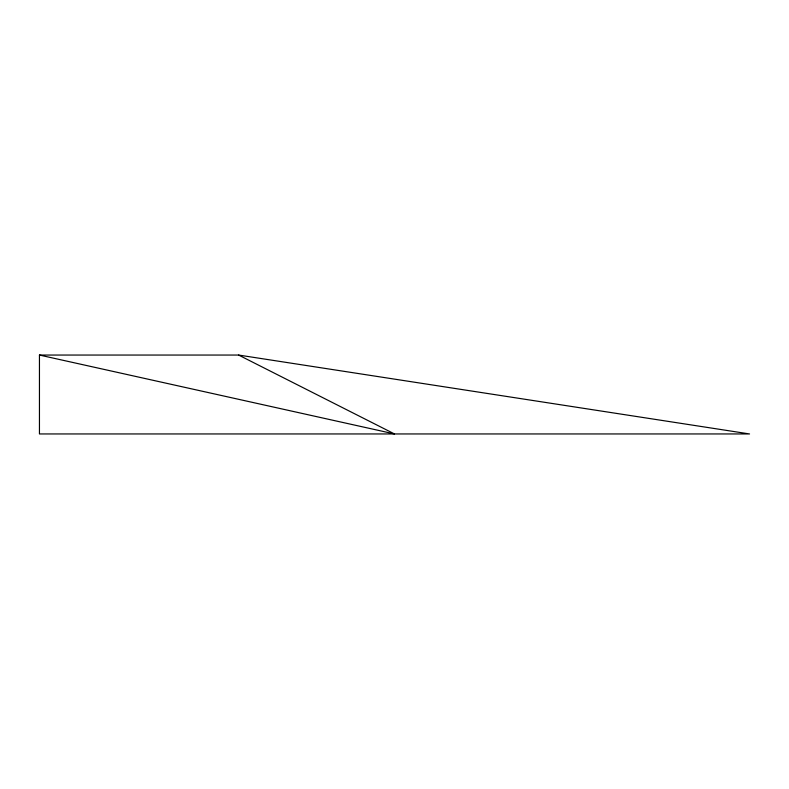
<?xml version="1.0" encoding="UTF-8"?>
<svg xmlns="http://www.w3.org/2000/svg" width="789" height="789" viewBox="0 0 789 789"><rect width="100%" height="100%" fill="white"/><g stroke="black" fill="none" stroke-linecap="round" stroke-linejoin="round"><path stroke-width="1.18" d="M39.45 355.05L238.603 355.05L749.55 433.95L39.45 433.95L39.45 355.05L394.5 433.95L238.603 355.05"/></g></svg>
